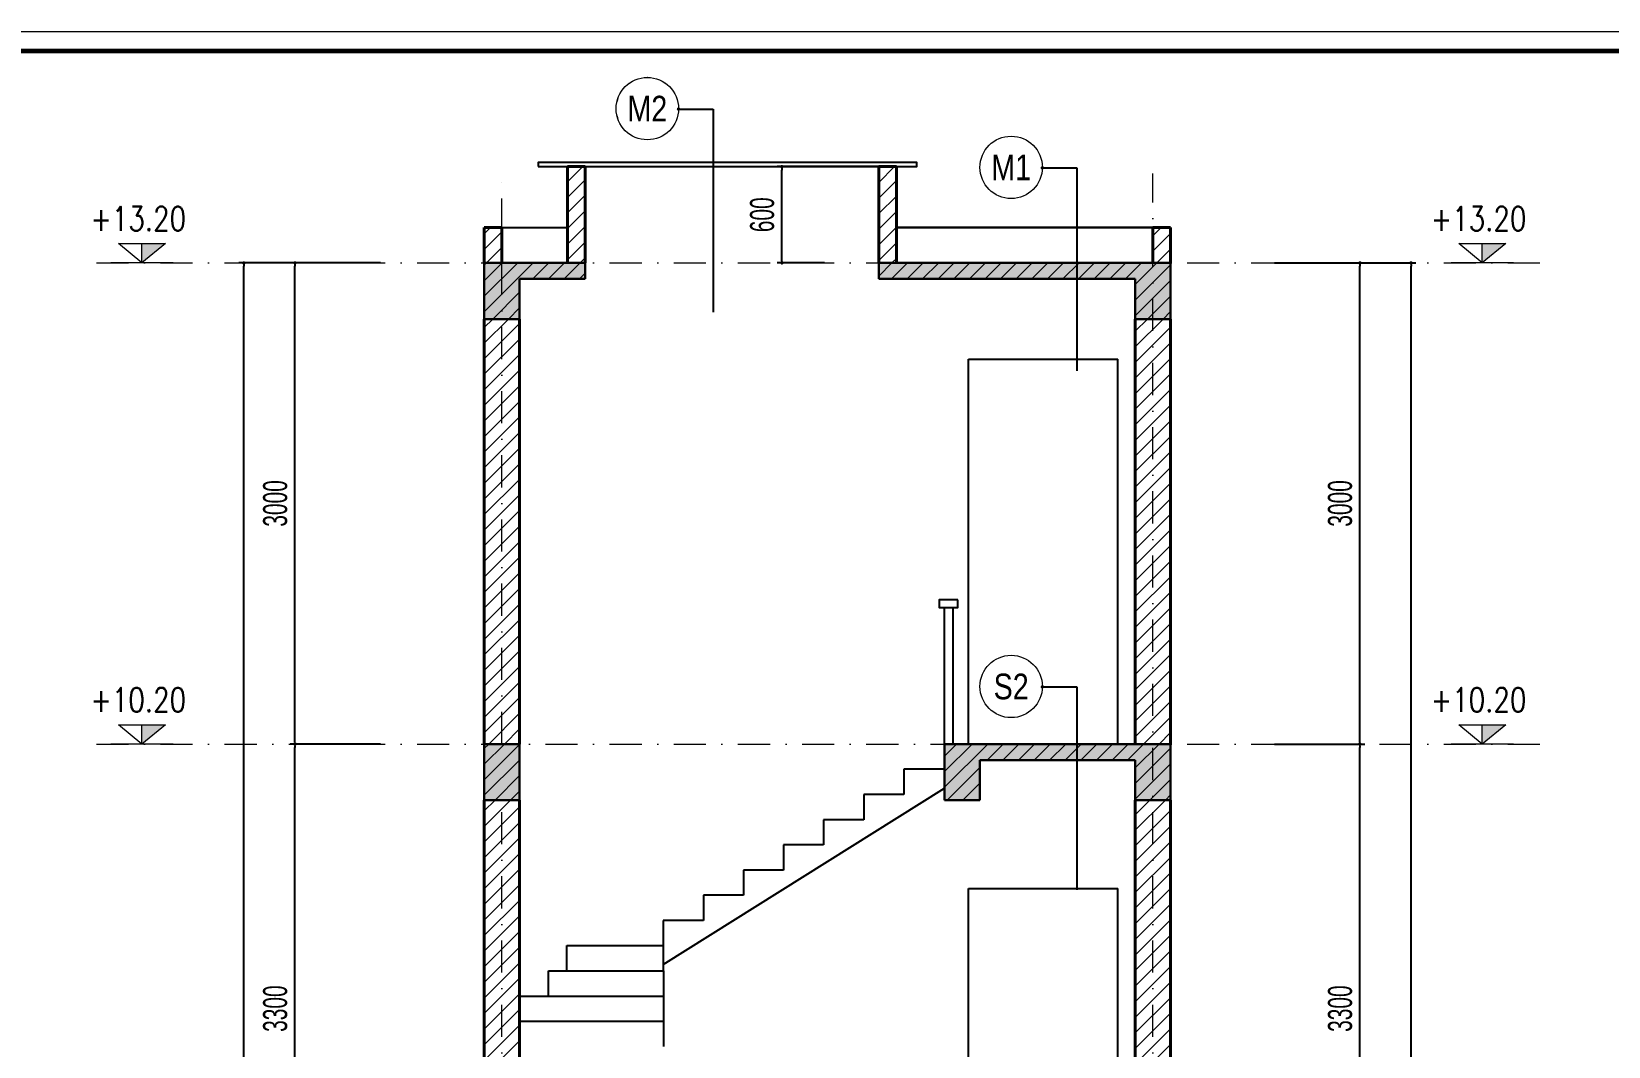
# Model space of a CAD drawing. Header units: millimetres. Extents: x 2565303 to 2664360, y -865723 to -262051.
# Drawn here: x 2640266 to 2650099, y -616850 to -610522 of the extents above; entities that cross this region are included whole.
import ezdxf
from ezdxf.enums import TextEntityAlignment as Align

# ---------------------------------------------------------------- set-up
doc = ezdxf.new("R2010")
doc.units = ezdxf.units.MM
doc.header["$LTSCALE"] = 10
doc.header["$MEASUREMENT"] = 0
doc.linetypes.add('ACAD_ISO07W100', pattern=[3, 0, -3])
doc.linetypes.add('DASHDOT', pattern=[1, 0.5, -0.25, 0, -0.25])
doc.layers.get('0').update_dxf_attribs({"linetype": 'CONTINUOUS'})
doc.layers.get('DEFPOINTS').update_dxf_attribs({"color": 10, "linetype": 'CONTINUOUS'})
for name, color, linetype, lineweight in [('- Nội Thất', 83, 'CONTINUOUS', 25), ('A-WIPEOUT', 254, 'ACAD_ISO07W100', 0), ('LC Dim', 8, 'CONTINUOUS', 13), ('LC Hatch', 252, 'CONTINUOUS', 5), ('LC ISO', 153, 'CONTINUOUS', 13), ('LC Net dam 1', 30, 'CONTINUOUS', 30), ('LC Net dam2', 6, 'CONTINUOUS', 40), ('LC Net manh', 250, 'CONTINUOUS', 5), ('LC Net truc', 134, 'DASHDOT', 5), ('LC Text1', 20, 'CONTINUOUS', 13), ('LC Text2', 7, 'CONTINUOUS', 13)]:
    doc.layers.add(name, color=color, linetype=linetype, lineweight=lineweight)
doc.layers.add('Khungten_LCDI', color=7, linetype='CONTINUOUS')
doc.layers.add('M3', color=3, linetype='CONTINUOUS')
doc.styles.add('General text 2', font='arial.ttf')
doc.styles.add('HOATBIF', font='hoatbif.shx', dxfattribs={"width": 0.65})
doc.styles.add('Khungten', font='', dxfattribs={"width": 0.9, "height": 5000})
doc.styles.add('T1', font='Vnsimli.shx', dxfattribs={"width": 0.7})
doc.styles.add('Title', font='', dxfattribs={"width": 0.8})
doc.styles.get('Khungten').set_extended_font_data('.VnAvantH')
doc.styles.get('Title').set_extended_font_data('.VnBlackH')
doc.dimstyles.new('1-100 (1-60)', dxfattribs={"dimscale": 60, "dimtxt": 2.5, "dimasz": 0.35, "dimexe": 0.5, "dimexo": 0, "dimgap": 0.8, "dimtad": 1, "dimdec": 0, "dimzin": 0, "dimdsep": 46, "dimtxsty": 'HOATBIF', "dimblk1": 'DOT', "dimblk2": 'DOT', "dimsah": 1, "dimcen": -1, "dimdle": 1, "dimclrd": 256, "dimclre": 256, "dimclrt": 4, "dimadec": 3, "dimazin": 2, "dimtfac": 0.333333, "dimtdec": 0, "dimtix": 1, "dimtmove": 2, "dimatfit": 3, "dimldrblk": 'DOT', "dimfxl": 1, "dimtvp": 0.833333, "dimtolj": 1, "dimtzin": 0, "dimarcsym": 0})
pattern_1 = [(45, (-1751.98, -117353.826), (-48.6135912, 48.6135912), [])]

# ---------------------------------------------------------------- blocks, each defined once
blk = doc.blocks.new('lcdi fix')
at = {"layer": 'DEFPOINTS', "lineweight": 0}
blk.add_lwpolyline([(-1200, -14850), (-1200, 14850), (40800, 14850), (40800, -14850)], close=True, dxfattribs=at)
at = {"layer": 'Khungten_LCDI', "color": 5, "lineweight": 60}
blk.add_lwpolyline([(0, -14650), (0, 14650), (40600, 14650), (40600, -14650)], close=True, dxfattribs=at)
at = {"color": 7, "style": 'Khungten', "width": 0.8}
for tag, p in [('REVISION', (39499, -10746)), ('NGAYHT', (39546, -11609))]:
    blk.add_attdef(tag, text='', height=200, dxfattribs=at).set_placement(p, align=Align.CENTER)
at = {"layer": 'LC Text1', "style": 'Title', "width": 1.485915}
for tag, p, p2 in [('TENBANVE1', (36913, -8886), (40339, -8886)), ('TENBANVE2', (36913, -9562), (40339, -9562))]:
    blk.add_attdef(tag, text='', height=250, dxfattribs=at).set_placement(p, p2, align=Align.FIT)
at = {"layer": 'LC Text1', "style": 'Title', "width": 0.7}
blk.add_attdef('SOBANVE', text='', height=250, dxfattribs=at).set_placement((39562, -13896), align=Align.CENTER)
blk = doc.blocks.new('DOT')
at = {"layer": 'M3', "color": 0, "linetype": 'ByBlock'}
blk.add_line((-0.5, 0), (-1, 0), dxfattribs=at)
at = {"layer": 'M3', "color": 0, "linetype": 'ByBlock', "const_width": 0.5}
blk.add_lwpolyline([(-0.25, 0, 1), (0.25, 0, 1)], format="xyb", close=True, dxfattribs=at)
blk = doc.blocks.new('*D616')
at = {"layer": 'DEFPOINTS', "color": 0, "transparency": 16777216}
for p in [(2648016.4, -614964.6), (2648549, -614964.6), (2648016.4, -618264.6)]:
    blk.add_point(p, dxfattribs=at)
at = {"layer": 'LC Dim', "lineweight": -2, "transparency": 16777216}
for p, q in [((2648016.4, -614964.6), (2648579, -614964.6)), ((2648549, -618243.6), (2648549, -614985.6)), ((2648016.4, -618264.6), (2648579, -618264.6))]:
    blk.add_line(p, q, dxfattribs=at)
at = {"layer": 'LC Dim', "lineweight": -2, "transparency": 16777216, "xscale": 21, "yscale": 21, "zscale": 21}
for p, rotation in [((2648549, -614964.6), 90), ((2648549, -618264.6), 270)]:
    blk.add_blockref('DOT', p, dxfattribs=dict(at, rotation=rotation))
at = {"layer": 'LC Dim', "color": 4, "transparency": 16777216, "insert": (2648426, -616614.6), "char_height": 150, "attachment_point": 5, "rotation": 90, "style": 'HOATBIF'}
blk.add_mtext('\\A1;3300', dxfattribs=at)
blk = doc.blocks.new('*D617')
at = {"layer": 'DEFPOINTS', "color": 0, "transparency": 16777216}
for p in [(2648016.4, -611964.6), (2648549, -611964.6), (2648016.4, -614964.6)]:
    blk.add_point(p, dxfattribs=at)
at = {"layer": 'LC Dim', "lineweight": -2, "transparency": 16777216}
for p, q in [((2648016.4, -611964.6), (2648579, -611964.6)), ((2648549, -614943.6), (2648549, -611985.6)), ((2648016.4, -614964.6), (2648579, -614964.6))]:
    blk.add_line(p, q, dxfattribs=at)
at = {"layer": 'LC Dim', "lineweight": -2, "transparency": 16777216, "xscale": 21, "yscale": 21, "zscale": 21}
for p, rotation in [((2648549, -611964.6), 90), ((2648549, -614964.6), 270)]:
    blk.add_blockref('DOT', p, dxfattribs=dict(at, rotation=rotation))
at = {"layer": 'LC Dim', "color": 4, "transparency": 16777216, "insert": (2648426, -613464.6), "char_height": 150, "attachment_point": 5, "rotation": 90, "style": 'HOATBIF'}
blk.add_mtext('\\A1;3000', dxfattribs=at)
blk = doc.blocks.new('*D618')
at = {"layer": 'DEFPOINTS', "color": 0, "transparency": 16777216}
for p in [(2648016.4, -611964.6), (2648868.1, -611964.6), (2648016.4, -625164.6)]:
    blk.add_point(p, dxfattribs=at)
at = {"layer": 'LC Dim', "lineweight": -2, "transparency": 16777216}
for p, q in [((2648016.4, -611964.6), (2648898.1, -611964.6)), ((2648868.1, -625143.6), (2648868.1, -611985.6)), ((2648016.4, -625164.6), (2648898.1, -625164.6))]:
    blk.add_line(p, q, dxfattribs=at)
at = {"layer": 'LC Dim', "lineweight": -2, "transparency": 16777216, "xscale": 21, "yscale": 21, "zscale": 21}
for p, rotation in [((2648868.1, -611964.6), 90), ((2648868.1, -625164.6), 270)]:
    blk.add_blockref('DOT', p, dxfattribs=dict(at, rotation=rotation))
at = {"layer": 'LC Dim', "color": 4, "transparency": 16777216, "insert": (2648745.1, -618564.6), "char_height": 150, "attachment_point": 5, "rotation": 90, "style": 'HOATBIF'}
blk.add_mtext('\\A1;13200', dxfattribs=at)
blk = doc.blocks.new('*D622')
at = {"layer": 'DEFPOINTS', "color": 0, "transparency": 16777216}
for p in [(2641908.6, -614964.6), (2642441.1, -614964.6), (2642441.1, -618264.6)]:
    blk.add_point(p, dxfattribs=at)
at = {"layer": 'LC Dim', "lineweight": -2, "transparency": 16777216}
for p, q in [((2642441.1, -614964.6), (2641878.6, -614964.6)), ((2641908.6, -618243.6), (2641908.6, -614985.6)), ((2642441.1, -618264.6), (2641878.6, -618264.6))]:
    blk.add_line(p, q, dxfattribs=at)
at = {"layer": 'LC Dim', "lineweight": -2, "transparency": 16777216, "xscale": 21, "yscale": 21, "zscale": 21}
for p, rotation in [((2641908.6, -614964.6), 90), ((2641908.6, -618264.6), 270)]:
    blk.add_blockref('DOT', p, dxfattribs=dict(at, rotation=rotation))
at = {"layer": 'LC Dim', "color": 4, "transparency": 16777216, "insert": (2641785.6, -616614.6), "char_height": 150, "attachment_point": 5, "rotation": 90, "style": 'HOATBIF'}
blk.add_mtext('\\A1;3300', dxfattribs=at)
blk = doc.blocks.new('*D623')
at = {"layer": 'DEFPOINTS', "color": 0, "transparency": 16777216}
for p in [(2641908.6, -611964.6), (2642441.1, -611964.6), (2642441.1, -614964.6)]:
    blk.add_point(p, dxfattribs=at)
at = {"layer": 'LC Dim', "lineweight": -2, "transparency": 16777216}
for p, q in [((2642441.1, -611964.6), (2641878.6, -611964.6)), ((2641908.6, -614943.6), (2641908.6, -611985.6)), ((2642441.1, -614964.6), (2641878.6, -614964.6))]:
    blk.add_line(p, q, dxfattribs=at)
at = {"layer": 'LC Dim', "lineweight": -2, "transparency": 16777216, "xscale": 21, "yscale": 21, "zscale": 21}
for p, rotation in [((2641908.6, -611964.6), 90), ((2641908.6, -614964.6), 270)]:
    blk.add_blockref('DOT', p, dxfattribs=dict(at, rotation=rotation))
at = {"layer": 'LC Dim', "color": 4, "transparency": 16777216, "insert": (2641785.6, -613464.6), "char_height": 150, "attachment_point": 5, "rotation": 90, "style": 'HOATBIF'}
blk.add_mtext('\\A1;3000', dxfattribs=at)
blk = doc.blocks.new('*D624')
at = {"layer": 'DEFPOINTS', "color": 0, "transparency": 16777216}
for p in [(2641589.5, -611964.6), (2642441.1, -611964.6), (2642441.1, -625164.6)]:
    blk.add_point(p, dxfattribs=at)
at = {"layer": 'LC Dim', "lineweight": -2, "transparency": 16777216}
for p, q in [((2642441.1, -611964.6), (2641559.5, -611964.6)), ((2641589.5, -625143.6), (2641589.5, -611985.6)), ((2642441.1, -625164.6), (2641559.5, -625164.6))]:
    blk.add_line(p, q, dxfattribs=at)
at = {"layer": 'LC Dim', "lineweight": -2, "transparency": 16777216, "xscale": 21, "yscale": 21, "zscale": 21}
for p, rotation in [((2641589.5, -611964.6), 90), ((2641589.5, -625164.6), 270)]:
    blk.add_blockref('DOT', p, dxfattribs=dict(at, rotation=rotation))
at = {"layer": 'LC Dim', "color": 4, "transparency": 16777216, "insert": (2641466.5, -618564.6), "char_height": 150, "attachment_point": 5, "rotation": 90, "style": 'HOATBIF'}
blk.add_mtext('\\A1;13200', dxfattribs=at)
blk = doc.blocks.new('Caodo1')
at = {"layer": 'LC Text1'}
blk.add_hatch(color=256, dxfattribs=at).paths.add_polyline_path([(0, 200), (0, 0), (243, 200)])
for p, q in [((0, 0), (0, 200)), ((324, 0), (-324, 0))]:
    blk.add_line(p, q, dxfattribs=at)
blk.add_lwpolyline([(-243, 200), (243, 200), (0, 0), (0, 0)], close=True, dxfattribs=at)
at = {"layer": 'LC Text1', "style": 'T1', "width": 0.8}
blk.add_attdef('%%P0,00', text='', height=250, dxfattribs=at).set_placement((-39, 460), align=Align.MIDDLE_CENTER)
blk = doc.blocks.new('*D625')
at = {"layer": 'DEFPOINTS', "color": 0, "transparency": 16777216}
for p in [(2644945, -611364.6), (2645548.8, -611364.6), (2645211.5, -611964.6)]:
    blk.add_point(p, dxfattribs=at)
at = {"layer": 'LC Dim', "lineweight": -2, "transparency": 16777216}
for p, q in [((2645548.8, -611364.6), (2644915, -611364.6)), ((2644945, -611943.6), (2644945, -611385.6)), ((2645211.5, -611964.6), (2644915, -611964.6))]:
    blk.add_line(p, q, dxfattribs=at)
at = {"layer": 'LC Dim', "lineweight": -2, "transparency": 16777216, "xscale": 21, "yscale": 21, "zscale": 21}
for p, rotation in [((2644945, -611364.6), 90), ((2644945, -611964.6), 270)]:
    blk.add_blockref('DOT', p, dxfattribs=dict(at, rotation=rotation))
at = {"layer": 'LC Dim', "color": 4, "transparency": 16777216, "insert": (2644822, -611664.6), "char_height": 150, "attachment_point": 5, "rotation": 90, "style": 'HOATBIF'}
blk.add_mtext('\\A1;600', dxfattribs=at)
blk = doc.blocks.new('*U262')
at = {"layer": 'A-WIPEOUT'}
blk.add_lwpolyline([(0, 4.25), (-2.5, 3.44), (-4.04, 1.31), (-4.04, -1.31), (-2.5, -3.44), (0, -4.25), (2.5, -3.44), (4.04, -1.31), (4.04, 1.31), (2.5, 3.44)], close=True, dxfattribs=at)
at = {"layer": 'LC Text1', "style": 'General text 2', "width": 0.8, "flags": 8}
blk.add_attdef('SYMBOL', text='', height=3.5, dxfattribs=at).set_placement((0, 0), align=Align.MIDDLE_CENTER)
blk.add_wipeout([(0, 4.25), (-2.5, 3.44), (-4.04, 1.31), (-4.04, -1.31), (-2.5, -3.44), (0, -4.25), (2.5, -3.44), (4.04, -1.31), (4.04, 1.31), (2.5, 3.44)]).dxf.layer = 'A-WIPEOUT'
at = {"layer": 'LC ISO'}
blk.add_circle((0, 0), 4.25, dxfattribs=at)

msp = doc.modelspace()

# ---------------------------------------------------------------- hatches: boundary and pattern name
at = {"layer": 'LC Dim', "ltscale": 0.3}
h = msp.add_hatch(dxfattribs=at)
h.set_pattern_fill('AR-CONC', color=256, scale=20, style=0)
h.set_pattern_definition([(50, (3248.02, -117353.83), (143.4520365, -12.550427), [15, -165]), (355, (3248.02, -117353.83), (-27.750267, 150.438427), [12, -132]), (100.4514445, (3259.98, -117354.87), (115.701769, 137.887998), [12.7480384, -140.2284224]), (46.1842, (3248.02, -117313.83), (213.448266, -33.103856), [22.5, -247.5]), (96.6356355, (3265.8, -117316.59), (186.932389, 194.82372), [19.122068, -210.342752]), (351.184164, (3248.02, -117313.83), (186.932389, 194.82372), [18, -198]), (21, (3268.02, -117323.83), (119.3814104, -80.523778), [15, -165]), (326, (3268.02, -117323.83), (48.663066, 145.030009), [12, -132]), (71.451445, (3277.97, -117330.54), (168.044475, 64.5062306), [12.748038, -140.2284224]), (37.5, (3248.02, -117353.826), (2.4319711, 66.5787708), [0, -130.4, 0, -134, 0, -132.5]), (7.5, (3248.02, -117353.83), (52.6139075, 78.8823424), [0, -76.4, 0, -127.4, 0, -50.5]), (327.5, (3203.42, -117353.826), (106.7644872, -4.5109743), [0, -50, 0, -156, 0, -207]), (317.5, (3183.42, -117353.83), (116.637234, 20.0209965), [0, -65, 0, -103.6, 0, -147])])
h.paths.add_polyline_path([(2643308.8, -614964.6), (2643088.8, -614964.6), (2643088.8, -615314.6), (2643308.8, -615314.6)])
h.paths.add_polyline_path([(2643308.8, -612064.6), (2643718.8, -612064.6), (2643718.8, -611964.6), (2643088.8, -611964.6), (2643088.8, -612314.6), (2643308.8, -612314.6)])
h.paths.add_polyline_path([(2647368.8, -611964.6), (2645548.8, -611964.6), (2645548.8, -612064.6), (2647148.8, -612064.6), (2647148.8, -612314.6), (2647368.8, -612314.6)])
h.paths.add_polyline_path([(2646178.8, -615064.6), (2647148.8, -615064.6), (2647148.8, -615314.6), (2647368.8, -615314.6), (2647368.8, -614964.6), (2645958.8, -614964.6), (2645958.8, -615314.6), (2646178.8, -615314.6)])
at = {"layer": 'LC Hatch', "ltscale": 0.3}
h = msp.add_hatch(dxfattribs=at)
h.set_pattern_fill('ANSI31', color=256, scale=550, style=0)
h.set_pattern_definition(pattern_1)
h.paths.add_polyline_path([(2643198.8, -611744.6), (2643088.8, -611744.6), (2643088.8, -611964.6), (2643198.8, -611964.6)])
h.paths.add_polyline_path([(2647368.8, -611744.6), (2647258.8, -611744.6), (2647258.8, -611964.6), (2647368.8, -611964.6)])
h.paths.add_polyline_path([(2645658.8, -611364.6), (2645548.8, -611364.6), (2645548.8, -611964.6), (2645658.8, -611964.6)])
h.paths.add_polyline_path([(2643718.8, -611364.6), (2643608.8, -611364.6), (2643608.8, -611964.6), (2643718.8, -611964.6)])
h = msp.add_hatch(dxfattribs=at)
h.set_pattern_fill('ANSI31', color=256, scale=550, style=0)
h.set_pattern_definition(pattern_1)
h.paths.add_polyline_path([(2643308.8, -614964.6), (2643088.8, -614964.6), (2643088.8, -615314.6), (2643308.8, -615314.6)])
h.paths.add_polyline_path([(2643308.8, -612064.6), (2643718.8, -612064.6), (2643718.8, -611964.6), (2643088.8, -611964.6), (2643088.8, -612314.6), (2643308.8, -612314.6)])
h.paths.add_polyline_path([(2647368.8, -611964.6), (2645548.8, -611964.6), (2645548.8, -612064.6), (2647148.8, -612064.6), (2647148.8, -612314.6), (2647368.8, -612314.6)])
h.paths.add_polyline_path([(2646178.8, -615064.6), (2647148.8, -615064.6), (2647148.8, -615314.6), (2647368.8, -615314.6), (2647368.8, -614964.6), (2645958.8, -614964.6), (2645958.8, -615314.6), (2646178.8, -615314.6)])
h = msp.add_hatch(dxfattribs=at)
h.set_pattern_fill('ANSI31', color=256, scale=550, style=0)
h.set_pattern_definition(pattern_1)
h.paths.add_polyline_path([(2643308.8, -612314.6), (2643088.8, -612314.6), (2643088.8, -614964.6), (2643308.8, -614964.6)])
h.paths.add_polyline_path([(2643308.8, -615314.6), (2643088.8, -615314.6), (2643088.8, -618264.6), (2643308.8, -618264.6), (2643308.8, -617108.6), (2643198.8, -617108.6), (2643198.8, -617008.6), (2643308.8, -617008.6)])
h.paths.add_polyline_path([(2647368.8, -615314.6), (2647148.8, -615314.6), (2647148.8, -618264.6), (2647368.8, -618264.6)])
h.paths.add_polyline_path([(2647368.8, -612314.6), (2647148.8, -612314.6), (2647148.8, -614964.6), (2647368.8, -614964.6)])

# ---------------------------------------------------------------- linework, layer by layer
at = {"layer": '- Nội Thất'}
for points in [[(2643424.4, -611364.6), (2645786.9, -611364.6), (2645786.9, -611338), (2643424.4, -611338)], [(2646041.6, -614064.6), (2645926.3, -614064.6), (2645926.3, -614114.3), (2646041.6, -614114.3)], [(2645958.8, -614114.3), (2646011.8, -614114.3), (2646011.8, -614964.6), (2645958.8, -614964.6)]]:
    msp.add_lwpolyline(points, close=True, dxfattribs=at)
for p, q in [((2643088.8, -611744.6), (2643608.8, -611744.6)), ((2643198.8, -611744.6), (2643608.8, -611744.6)), ((2645658.8, -611744.6), (2647368.8, -611744.6)), ((2647258.8, -611744.6), (2645658.8, -611744.6)), ((2646108.8, -614964.6), (2646108.8, -612564.6)), ((2646108.8, -612564.6), (2647038.8, -612564.6)), ((2647038.8, -614964.6), (2647038.8, -612564.6)), ((2645955.3, -615122.4), (2645705.3, -615122.4)), ((2645705.3, -615122.4), (2645705.3, -615279.4)), ((2644205.3, -616339.4), (2645958.8, -615240.4)), ((2645705.3, -615279.4), (2645455.3, -615279.4)), ((2645455.3, -615279.4), (2645455.3, -615436.4)), ((2645455.3, -615436.4), (2645205.3, -615436.4)), ((2645205.3, -615436.4), (2645205.3, -615593.4)), ((2645205.3, -615593.4), (2644955.3, -615593.4)), ((2644955.3, -615593.4), (2644955.3, -615750.4)), ((2644955.3, -615750.4), (2644705.3, -615750.4)), ((2644705.3, -615750.4), (2644705.3, -615907.4)), ((2644705.3, -615907.4), (2644455.3, -615907.4)), ((2644455.3, -615907.4), (2644455.3, -616064.4)), ((2646108.8, -618264.6), (2646108.8, -615864.6)), ((2646108.8, -615864.6), (2647038.8, -615864.6)), ((2647038.8, -618264.6), (2647038.8, -615864.6)), ((2644455.3, -616064.4), (2644205.3, -616064.4)), ((2644205.3, -616064.4), (2644205.3, -616221.4)), ((2643603, -616221.4), (2644205.3, -616221.4)), ((2643603, -616379.1), (2643603, -616221.4)), ((2644205.3, -616221.4), (2644205.3, -616378.4)), ((2643489.1, -616379.1), (2644206.4, -616379.1)), ((2643489.1, -616536.1), (2643489.1, -616379.1)), ((2644206.4, -616379.1), (2644206.4, -616536.1)), ((2643308.8, -616536.1), (2644206.4, -616536.1)), ((2644206.4, -616536.1), (2644206.4, -616850.1)), ((2643308.8, -616693.1), (2644206.4, -616693.1))]:
    msp.add_line(p, q)
at = {"layer": 'LC Net dam 1'}
for p, q in [((2643088.8, -611964.6), (2643718.8, -611964.6)), ((2643088.8, -612314.6), (2643088.8, -611964.6)), ((2643718.8, -611964.6), (2643718.8, -612064.6)), ((2645548.8, -611964.6), (2647368.8, -611964.6)), ((2645548.8, -611964.6), (2645548.8, -612064.6)), ((2647368.8, -611964.6), (2647368.8, -612314.6)), ((2643308.8, -612064.6), (2643718.8, -612064.6)), ((2643308.8, -612314.6), (2643308.8, -612064.6)), ((2645548.8, -612064.6), (2647148.8, -612064.6)), ((2647148.8, -612314.6), (2647148.8, -612064.6)), ((2643088.8, -612314.6), (2643308.8, -612314.6)), ((2647148.8, -612314.6), (2647368.8, -612314.6)), ((2643088.8, -614964.6), (2643308.8, -614964.6)), ((2643088.8, -615314.6), (2643088.8, -614964.6)), ((2643308.8, -615314.6), (2643308.8, -614964.6)), ((2645958.8, -614964.6), (2647368.8, -614964.6)), ((2645958.8, -614964.6), (2645958.8, -615314.6)), ((2647368.8, -614964.6), (2647368.8, -615314.6)), ((2646178.8, -615064.6), (2647148.8, -615064.6)), ((2646178.8, -615064.6), (2646178.8, -615314.6)), ((2647148.8, -615314.6), (2647148.8, -615064.6)), ((2643088.8, -615314.6), (2643308.8, -615314.6)), ((2645958.8, -615314.6), (2646178.8, -615314.6)), ((2647148.8, -615314.6), (2647368.8, -615314.6))]:
    msp.add_line(p, q, dxfattribs=at)
at = {"layer": 'LC Net dam2'}
for p, q in [((2643608.8, -611364.6), (2643718.8, -611364.6)), ((2643608.8, -611964.6), (2643608.8, -611364.6)), ((2643718.8, -611964.6), (2643718.8, -611364.6)), ((2645548.8, -611364.6), (2645658.8, -611364.6)), ((2645548.8, -611364.6), (2645548.8, -611964.6)), ((2645658.8, -611364.6), (2645658.8, -611964.6)), ((2643088.8, -611964.6), (2643088.8, -611744.6)), ((2643198.8, -611744.6), (2643088.8, -611744.6)), ((2643198.8, -611964.6), (2643198.8, -611744.6)), ((2647258.8, -611964.6), (2647258.8, -611744.6)), ((2647258.8, -611744.6), (2647368.8, -611744.6)), ((2647368.8, -611964.6), (2647368.8, -611744.6)), ((2643088.8, -614964.6), (2643088.8, -612314.6)), ((2643308.8, -614964.6), (2643308.8, -612314.6)), ((2643308.8, -612314.6), (2643308.8, -614964.6)), ((2647148.8, -614964.6), (2647148.8, -612314.6)), ((2647368.8, -614964.6), (2647368.8, -612314.6)), ((2643088.8, -618264.6), (2643088.8, -615314.6)), ((2643308.8, -617008.6), (2643308.8, -615314.6)), ((2643308.8, -615314.6), (2643308.8, -617008.6)), ((2647148.8, -618264.6), (2647148.8, -615314.6)), ((2647368.8, -618264.6), (2647368.8, -615314.6))]:
    msp.add_line(p, q, dxfattribs=at)
at = {"layer": 'LC Net truc', "ltscale": 40}
for p, q in [((2643198.8, -614964.6), (2643198.8, -611407.4)), ((2647258.8, -627592.6), (2647258.8, -611407.4)), ((2640669.9, -611964.6), (2649753.1, -611964.6)), ((2640669.9, -614964.6), (2649753.1, -614964.6)), ((2643198.8, -627592.6), (2643198.8, -615314.6))]:
    msp.add_line(p, q, dxfattribs=at)

# ---------------------------------------------------------------- block references
at = {"layer": '- Nội Thất', "xscale": 0.6000000155618181, "yscale": 0.6000000155618181, "zscale": 0.6000000155618181}
msp.add_blockref('lcdi fix', (2631152.6, -619432.2), dxfattribs=at)
at = {"layer": 'LC Text1'}
ref = msp.add_blockref('Caodo1', (2640954.6, -611964.6), dxfattribs=dict(at, xscale=0.5999999999992269, yscale=0.5999999999992269, zscale=0.5999999999992269))
ref.add_attrib('%%P0,00', '+13.20', dxfattribs={"layer": 'LC Text2', "height": 150, "style": 'T1', "width": 0.8}).set_placement((2640931.2, -611688.9), align=Align.MIDDLE_CENTER)
ref = msp.add_blockref('Caodo1', (2649312.4, -611964.6), dxfattribs=dict(at, xscale=0.5999999999992269, yscale=0.5999999999992269, zscale=0.5999999999992269))
ref.add_attrib('%%P0,00', '+13.20', dxfattribs={"layer": 'LC Text2', "height": 150, "style": 'T1', "width": 0.8}).set_placement((2649289, -611688.9), align=Align.MIDDLE_CENTER)
ref = msp.add_blockref('Caodo1', (2640954.6, -614964.6), dxfattribs=dict(at, xscale=0.5999999999992269, yscale=0.5999999999992269, zscale=0.5999999999992269))
ref.add_attrib('%%P0,00', '+10.20', dxfattribs={"layer": 'LC Text2', "height": 150, "style": 'T1', "width": 0.8}).set_placement((2640931.2, -614688.9), align=Align.MIDDLE_CENTER)
ref = msp.add_blockref('Caodo1', (2649312.4, -614964.6), dxfattribs=dict(at, xscale=0.5999999999992269, yscale=0.5999999999992269, zscale=0.5999999999992269))
ref.add_attrib('%%P0,00', '+10.20', dxfattribs={"layer": 'LC Text2', "height": 150, "style": 'T1', "width": 0.8}).set_placement((2649289, -614688.9), align=Align.MIDDLE_CENTER)

# ---------------------------------------------------------------- dimensions: what is measured, and where the dimension line sits
at = {"layer": 'LC Dim'}
for base, p1, p2, picture, middle in [((2644945, -611364.6), (2645211.5, -611964.6), (2645548.8, -611364.6), '*D625', (2644822, -611664.6)), ((2641589.5, -611964.6), (2642441.1, -625164.6), (2642441.1, -611964.6), '*D624', (2641466.5, -618564.6)), ((2641908.6, -611964.6), (2642441.1, -614964.6), (2642441.1, -611964.6), '*D623', (2641785.6, -613464.6)), ((2648549, -611964.6), (2648016.4, -614964.6), (2648016.4, -611964.6), '*D617', (2648426, -613464.6)), ((2648868.1, -611964.6), (2648016.4, -625164.6), (2648016.4, -611964.6), '*D618', (2648745.1, -618564.6)), ((2641908.6, -614964.6), (2642441.1, -618264.6), (2642441.1, -614964.6), '*D622', (2641785.6, -616614.6)), ((2648549, -614964.6), (2648016.4, -618264.6), (2648016.4, -614964.6), '*D616', (2648426, -616614.6))]:
    dim = msp.add_linear_dim(base=base, p1=p1, p2=p2, angle=90, dimstyle='1-100 (1-60)', dxfattribs=at)
    dim.commit()
    dim.dimension.update_dxf_attribs({"geometry": picture, "text_midpoint": middle})

# ---------------------------------------------------------------- next in the draw order: block references
at = {"layer": 'LC Net manh'}
ref = msp.add_blockref('*U262', (2644105.8, -611002.9), dxfattribs=dict(at, xscale=45.74117647051717, yscale=45.74117647051717, zscale=45.74117647051717))
ref.add_attrib('SYMBOL', 'M2', dxfattribs={"layer": 'LC Text1', "height": 160.09, "style": 'General text 2', "width": 0.8}).set_placement((2644105.8, -611002.9), align=Align.MIDDLE_CENTER)
ref = msp.add_blockref('*U262', (2646374.5, -611369.1), dxfattribs=dict(at, xscale=45.74117647051717, yscale=45.74117647051717, zscale=45.74117647051717))
ref.add_attrib('SYMBOL', 'M1', dxfattribs={"layer": 'LC Text1', "height": 160.09, "style": 'General text 2', "width": 0.8}).set_placement((2646374.5, -611369.1), align=Align.MIDDLE_CENTER)
ref = msp.add_blockref('*U262', (2646374.5, -614605.8), dxfattribs=dict(at, xscale=45.74117647051717, yscale=45.74117647051717, zscale=45.74117647051717))
ref.add_attrib('SYMBOL', 'S2', dxfattribs={"layer": 'LC Text1', "height": 160.09, "style": 'General text 2', "width": 0.8}).set_placement((2646374.5, -614605.8), align=Align.MIDDLE_CENTER)

# ---------------------------------------------------------------- next in the draw order: leaders
for points in [[(2644300.2, -611005.9), (2644516.1, -611005.9), (2644516.1, -612271.9)], [(2646568.9, -611372.1), (2646784.8, -611372.1), (2646784.8, -612638)], [(2646568.9, -614608.7), (2646784.8, -614608.7), (2646784.8, -615874.7)]]:
    msp.add_leader(points, dimstyle='1-100 (1-60)', override={"dimgap": 0.8, "dimtad": 0})

doc.saveas('drawing.dxf')
